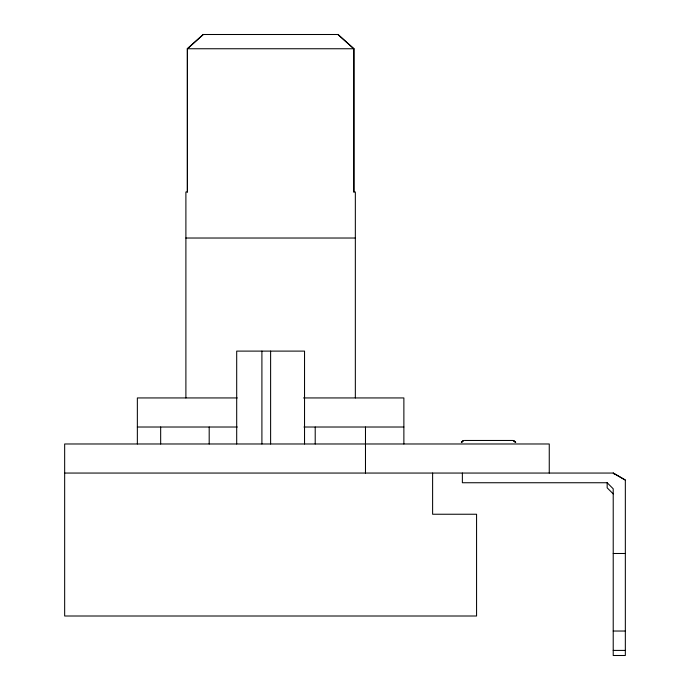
<?xml version="1.0" encoding="UTF-8"?>
<svg xmlns="http://www.w3.org/2000/svg" width="690" height="690" viewBox="0 0 690 690"><rect width="100%" height="100%" fill="white"/><g stroke="black" fill="none" stroke-linecap="round" stroke-linejoin="round"><path stroke-width="1.03" d="M461.351 442.221L463.482 440.591M461.584 442.221L462.869 440.936M461.826 442.221L463.102 440.936M203.179 34.5L187.439 48.749L187.439 191.993L185.895 191.993L185.895 397.94M187.309 191.993L187.309 48.749L203.334 34.5M202.903 34.5L338.324 34.5M187.309 48.749L353.927 48.749L353.927 191.993M185.895 238.024L355.341 238.024M237.291 397.94L137.353 397.94L137.353 443.981M303.505 397.94L403.874 397.94L403.874 443.981M137.353 427.015L237.291 427.015M303.945 427.015L403.874 427.015M464.387 440.47L512.713 440.47M64.662 473.055L613.22 473.055L625.338 480.076L625.338 655.5L613.22 655.5L613.22 488.805L607.166 482.741L462.369 482.741L462.369 473.055M613.22 553.492L625.338 553.492M613.22 631.031L625.338 631.031M613.22 650.411L625.338 650.411M513.386 440.591L515.758 442.221M513.153 440.591L515.283 442.221M625.338 480.076L613.22 473.03L614.738 474.565M514.231 440.936L515.516 442.221M337.893 34.5L353.927 48.749M338.057 34.5L353.798 48.749L353.798 191.993L355.341 191.993L355.341 397.94M613.22 493.893L607.166 487.83L607.166 482.741M549.257 473.055L549.257 443.981L64.662 443.981L64.662 616.006L476.566 616.006L476.566 514.24L432.613 514.24L432.613 473.055M365.476 427.015L365.476 473.055M315.209 427.015L315.209 443.981M304.54 443.981L304.54 351.106L236.696 351.106L236.696 443.981M270.618 351.106L270.618 443.981M261.907 351.106L261.907 443.981M209.191 427.015L209.191 443.981M160.667 427.015L160.667 443.981"/></g></svg>
